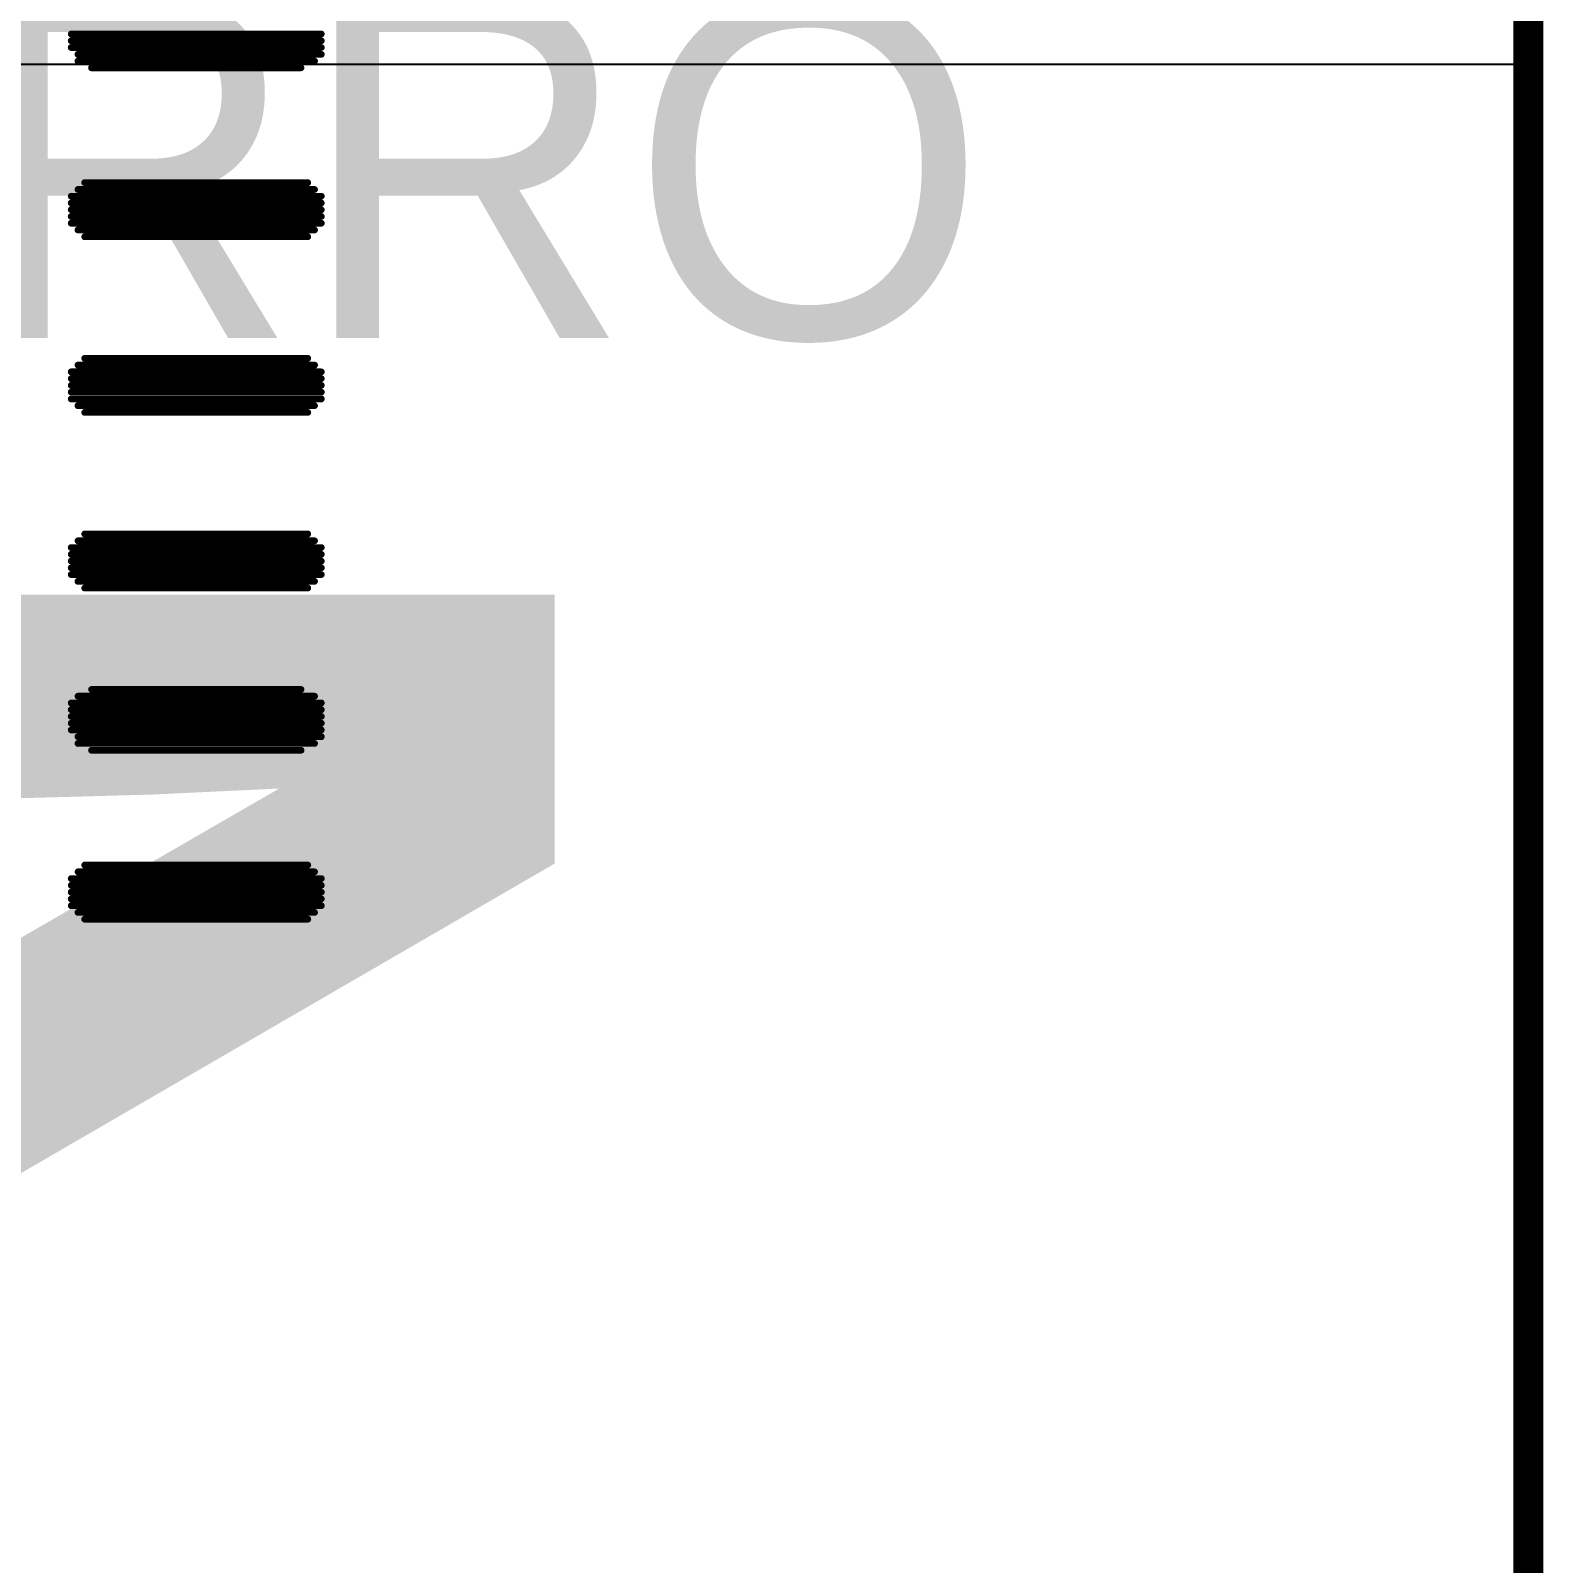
# Model space of a CAD drawing. Header units: millimetres. Extents: x 1 to 2.97, y 1.12 to 2.49.
# Drawn here: x 2.7711 to 2.9705, y 1.8131 to 2.0152 of the extents above; entities that cross this region are included whole.
import ezdxf

# ---------------------------------------------------------------- set-up
doc = ezdxf.new("R2010")
doc.units = ezdxf.units.MM
doc.header["$MEASUREMENT"] = 0
for name, color, linetype in [('BottomLayer', 5, 'Continuous'), ('Mechanical29', 56, 'Continuous'), ('TopLayer', 1, 'Continuous'), ('TopOverlay', 2, 'Continuous')]:
    doc.layers.add(name, color=color, linetype=linetype)

msp = doc.modelspace()

# ---------------------------------------------------------------- linework, layer by layer
at = {"layer": 'BottomLayer'}
for p, q in [((2.32917, 2.01083), (2.9685, 2.01083)), ((2.9685, 2.01083), (2.9685, 1.125))]:
    msp.add_line(p, q, dxfattribs=at)
at = {"layer": 'Mechanical29', "const_width": 0.00394}
msp.add_lwpolyline([(2.9685, 1.125), (2.9685, 2.46358)], dxfattribs=at)
at = {"layer": 'TopLayer'}
for p, q in [((2.33277, 2.01083), (2.9685, 2.01083)), ((2.9685, 2.01083), (2.9685, 1.125))]:
    msp.add_line(p, q, dxfattribs=at)
at = {"layer": 'TopOverlay', "const_width": 0.000891}
for points in [[(2.77644, 2.01479), (2.8094, 2.01479)], [(2.77644, 2.0139), (2.8094, 2.0139)], [(2.77644, 2.01301), (2.8094, 2.01301)], [(2.77733, 2.01211), (2.8094, 2.01211)], [(2.77733, 2.01122), (2.80851, 2.01122)], [(2.77911, 2.01033), (2.80673, 2.01033)], [(2.77822, 1.99519), (2.80762, 1.99519)], [(2.77644, 1.9934), (2.8094, 1.9934)], [(2.77644, 1.99251), (2.8094, 1.99251)], [(2.77733, 1.99429), (2.80851, 1.99429)], [(2.77644, 1.99162), (2.8094, 1.99162)], [(2.77644, 1.99073), (2.8094, 1.99073)], [(2.77644, 1.98984), (2.8094, 1.98984)], [(2.77733, 1.98895), (2.80851, 1.98895)], [(2.77822, 1.98806), (2.80762, 1.98806)], [(2.77644, 1.97024), (2.8094, 1.97024)], [(2.77733, 1.97113), (2.80851, 1.97113)], [(2.77822, 1.97202), (2.80762, 1.97202)], [(2.77644, 1.96935), (2.8094, 1.96935)], [(2.77644, 1.96846), (2.8094, 1.96846)], [(2.77644, 1.96757), (2.8094, 1.96757)], [(2.77644, 1.96667), (2.8094, 1.96667)], [(2.77733, 1.96578), (2.80851, 1.96578)], [(2.77822, 1.96489), (2.80762, 1.96489)], [(2.77733, 1.94796), (2.80851, 1.94796)], [(2.77822, 1.94886), (2.80762, 1.94886)], [(2.77644, 1.94707), (2.8094, 1.94707)], [(2.77644, 1.94618), (2.8094, 1.94618)], [(2.77644, 1.94529), (2.8094, 1.94529)], [(2.77644, 1.9444), (2.8094, 1.9444)], [(2.77644, 1.94351), (2.8094, 1.94351)], [(2.77733, 1.94262), (2.80851, 1.94262)], [(2.77822, 1.94173), (2.80762, 1.94173)], [(2.77911, 1.92836), (2.80673, 1.92836)], [(2.77644, 1.92658), (2.8094, 1.92658)], [(2.77644, 1.92569), (2.8094, 1.92569)], [(2.77733, 1.92747), (2.80851, 1.92747)], [(2.77644, 1.9248), (2.8094, 1.9248)], [(2.77644, 1.92391), (2.8094, 1.92391)], [(2.77644, 1.92302), (2.8094, 1.92302)], [(2.77733, 1.92213), (2.8094, 1.92213)], [(2.77733, 1.92124), (2.80851, 1.92124)], [(2.77911, 1.92034), (2.80673, 1.92034)], [(2.77644, 1.90342), (2.8094, 1.90342)], [(2.77733, 1.90431), (2.80851, 1.90431)], [(2.77822, 1.9052), (2.80762, 1.9052)], [(2.77644, 1.90253), (2.8094, 1.90253)], [(2.77644, 1.90163), (2.8094, 1.90163)], [(2.77644, 1.90074), (2.8094, 1.90074)], [(2.77644, 1.89985), (2.8094, 1.89985)], [(2.77733, 1.89896), (2.80851, 1.89896)], [(2.77822, 1.89807), (2.80762, 1.89807)]]:
    msp.add_lwpolyline(points, dxfattribs=at)
at = {"layer": 'TopOverlay', "const_width": 0.000445}
for points in [[(2.77621, 2.01479, 1), (2.77666, 2.01479, 1)], [(2.80918, 2.01479, 1), (2.80962, 2.01479, 1)], [(2.77621, 2.0139, 1), (2.77666, 2.0139, 1)], [(2.77621, 2.01301, 1), (2.77666, 2.01301, 1)], [(2.80918, 2.0139, 1), (2.80962, 2.0139, 1)], [(2.80918, 2.01301, 1), (2.80962, 2.01301, 1)], [(2.7771, 2.01211, 1), (2.77755, 2.01211, 1)], [(2.7771, 2.01122, 1), (2.77755, 2.01122, 1)], [(2.80829, 2.01122, 1), (2.80873, 2.01122, 1)], [(2.80918, 2.01211, 1), (2.80962, 2.01211, 1)], [(2.77889, 2.01033, 1), (2.77933, 2.01033, 1)], [(2.80651, 2.01033, 1), (2.80695, 2.01033, 1)], [(2.77799, 1.99519, 1), (2.77844, 1.99519, 1)], [(2.8074, 1.99519, 1), (2.80784, 1.99519, 1)], [(2.77621, 1.9934, 1), (2.77666, 1.9934, 1)], [(2.77621, 1.99251, 1), (2.77666, 1.99251, 1)], [(2.7771, 1.99429, 1), (2.77755, 1.99429, 1)], [(2.80829, 1.99429, 1), (2.80873, 1.99429, 1)], [(2.80918, 1.9934, 1), (2.80962, 1.9934, 1)], [(2.80918, 1.99251, 1), (2.80962, 1.99251, 1)], [(2.77621, 1.99162, 1), (2.77666, 1.99162, 1)], [(2.77621, 1.99073, 1), (2.77666, 1.99073, 1)], [(2.80918, 1.99162, 1), (2.80962, 1.99162, 1)], [(2.80918, 1.99073, 1), (2.80962, 1.99073, 1)], [(2.77621, 1.98984, 1), (2.77666, 1.98984, 1)], [(2.7771, 1.98895, 1), (2.77755, 1.98895, 1)], [(2.80829, 1.98895, 1), (2.80873, 1.98895, 1)], [(2.80918, 1.98984, 1), (2.80962, 1.98984, 1)], [(2.77799, 1.98806, 1), (2.77844, 1.98806, 1)], [(2.8074, 1.98806, 1), (2.80784, 1.98806, 1)], [(2.77621, 1.97024, 1), (2.77666, 1.97024, 1)], [(2.7771, 1.97113, 1), (2.77755, 1.97113, 1)], [(2.77799, 1.97202, 1), (2.77844, 1.97202, 1)], [(2.8074, 1.97202, 1), (2.80784, 1.97202, 1)], [(2.80829, 1.97113, 1), (2.80873, 1.97113, 1)], [(2.80918, 1.97024, 1), (2.80962, 1.97024, 1)], [(2.77621, 1.96935, 1), (2.77666, 1.96935, 1)], [(2.77621, 1.96846, 1), (2.77666, 1.96846, 1)], [(2.80918, 1.96935, 1), (2.80962, 1.96935, 1)], [(2.80918, 1.96846, 1), (2.80962, 1.96846, 1)], [(2.77621, 1.96757, 1), (2.77666, 1.96757, 1)], [(2.77621, 1.96667, 1), (2.77666, 1.96667, 1)], [(2.80918, 1.96757, 1), (2.80962, 1.96757, 1)], [(2.80918, 1.96667, 1), (2.80962, 1.96667, 1)], [(2.7771, 1.96578, 1), (2.77755, 1.96578, 1)], [(2.77799, 1.96489, 1), (2.77844, 1.96489, 1)], [(2.8074, 1.96489, 1), (2.80784, 1.96489, 1)], [(2.80829, 1.96578, 1), (2.80873, 1.96578, 1)], [(2.7771, 1.94796, 1), (2.77755, 1.94796, 1)], [(2.77799, 1.94886, 1), (2.77844, 1.94886, 1)], [(2.8074, 1.94886, 1), (2.80784, 1.94886, 1)], [(2.80829, 1.94796, 1), (2.80873, 1.94796, 1)], [(2.77621, 1.94707, 1), (2.77666, 1.94707, 1)], [(2.77621, 1.94618, 1), (2.77666, 1.94618, 1)], [(2.80918, 1.94707, 1), (2.80962, 1.94707, 1)], [(2.80918, 1.94618, 1), (2.80962, 1.94618, 1)], [(2.77621, 1.94529, 1), (2.77666, 1.94529, 1)], [(2.77621, 1.9444, 1), (2.77666, 1.9444, 1)], [(2.80918, 1.94529, 1), (2.80962, 1.94529, 1)], [(2.80918, 1.9444, 1), (2.80962, 1.9444, 1)], [(2.77621, 1.94351, 1), (2.77666, 1.94351, 1)], [(2.7771, 1.94262, 1), (2.77755, 1.94262, 1)], [(2.80829, 1.94262, 1), (2.80873, 1.94262, 1)], [(2.80918, 1.94351, 1), (2.80962, 1.94351, 1)], [(2.77799, 1.94173, 1), (2.77844, 1.94173, 1)], [(2.8074, 1.94173, 1), (2.80784, 1.94173, 1)], [(2.77889, 1.92836, 1), (2.77933, 1.92836, 1)], [(2.80651, 1.92836, 1), (2.80695, 1.92836, 1)], [(2.77621, 1.92658, 1), (2.77666, 1.92658, 1)], [(2.77621, 1.92569, 1), (2.77666, 1.92569, 1)], [(2.7771, 1.92747, 1), (2.77755, 1.92747, 1)], [(2.80829, 1.92747, 1), (2.80873, 1.92747, 1)], [(2.80918, 1.92658, 1), (2.80962, 1.92658, 1)], [(2.80918, 1.92569, 1), (2.80962, 1.92569, 1)], [(2.77621, 1.9248, 1), (2.77666, 1.9248, 1)], [(2.77621, 1.92391, 1), (2.77666, 1.92391, 1)], [(2.80918, 1.9248, 1), (2.80962, 1.9248, 1)], [(2.80918, 1.92391, 1), (2.80962, 1.92391, 1)], [(2.77621, 1.92302, 1), (2.77666, 1.92302, 1)], [(2.7771, 1.92213, 1), (2.77755, 1.92213, 1)], [(2.80918, 1.92302, 1), (2.80962, 1.92302, 1)], [(2.80918, 1.92213, 1), (2.80962, 1.92213, 1)], [(2.7771, 1.92124, 1), (2.77755, 1.92124, 1)], [(2.77889, 1.92034, 1), (2.77933, 1.92034, 1)], [(2.80651, 1.92034, 1), (2.80695, 1.92034, 1)], [(2.80829, 1.92124, 1), (2.80873, 1.92124, 1)], [(2.77621, 1.90342, 1), (2.77666, 1.90342, 1)], [(2.7771, 1.90431, 1), (2.77755, 1.90431, 1)], [(2.77799, 1.9052, 1), (2.77844, 1.9052, 1)], [(2.8074, 1.9052, 1), (2.80784, 1.9052, 1)], [(2.80829, 1.90431, 1), (2.80873, 1.90431, 1)], [(2.80918, 1.90342, 1), (2.80962, 1.90342, 1)], [(2.77621, 1.90253, 1), (2.77666, 1.90253, 1)], [(2.77621, 1.90163, 1), (2.77666, 1.90163, 1)], [(2.80918, 1.90253, 1), (2.80962, 1.90253, 1)], [(2.80918, 1.90163, 1), (2.80962, 1.90163, 1)], [(2.77621, 1.90074, 1), (2.77666, 1.90074, 1)], [(2.77621, 1.89985, 1), (2.77666, 1.89985, 1)], [(2.80918, 1.90074, 1), (2.80962, 1.90074, 1)], [(2.80918, 1.89985, 1), (2.80962, 1.89985, 1)], [(2.7771, 1.89896, 1), (2.77755, 1.89896, 1)], [(2.77799, 1.89807, 1), (2.77844, 1.89807, 1)], [(2.8074, 1.89807, 1), (2.80784, 1.89807, 1)], [(2.80829, 1.89896, 1), (2.80873, 1.89896, 1)]]:
    msp.add_lwpolyline(points, format="xyb", close=True, dxfattribs=at)

# ---------------------------------------------------------------- texts
at = {"layer": 'TopOverlay'}
for s, height, rotation, p in [('NAVARRO', 0.045267, 360, (2.59786, 1.9747)), ('N', 0.24469, 270, (2.59545, 1.9677))]:
    msp.add_text(s, height=height, rotation=rotation, dxfattribs=at).set_placement(p)

doc.saveas('drawing.dxf')
